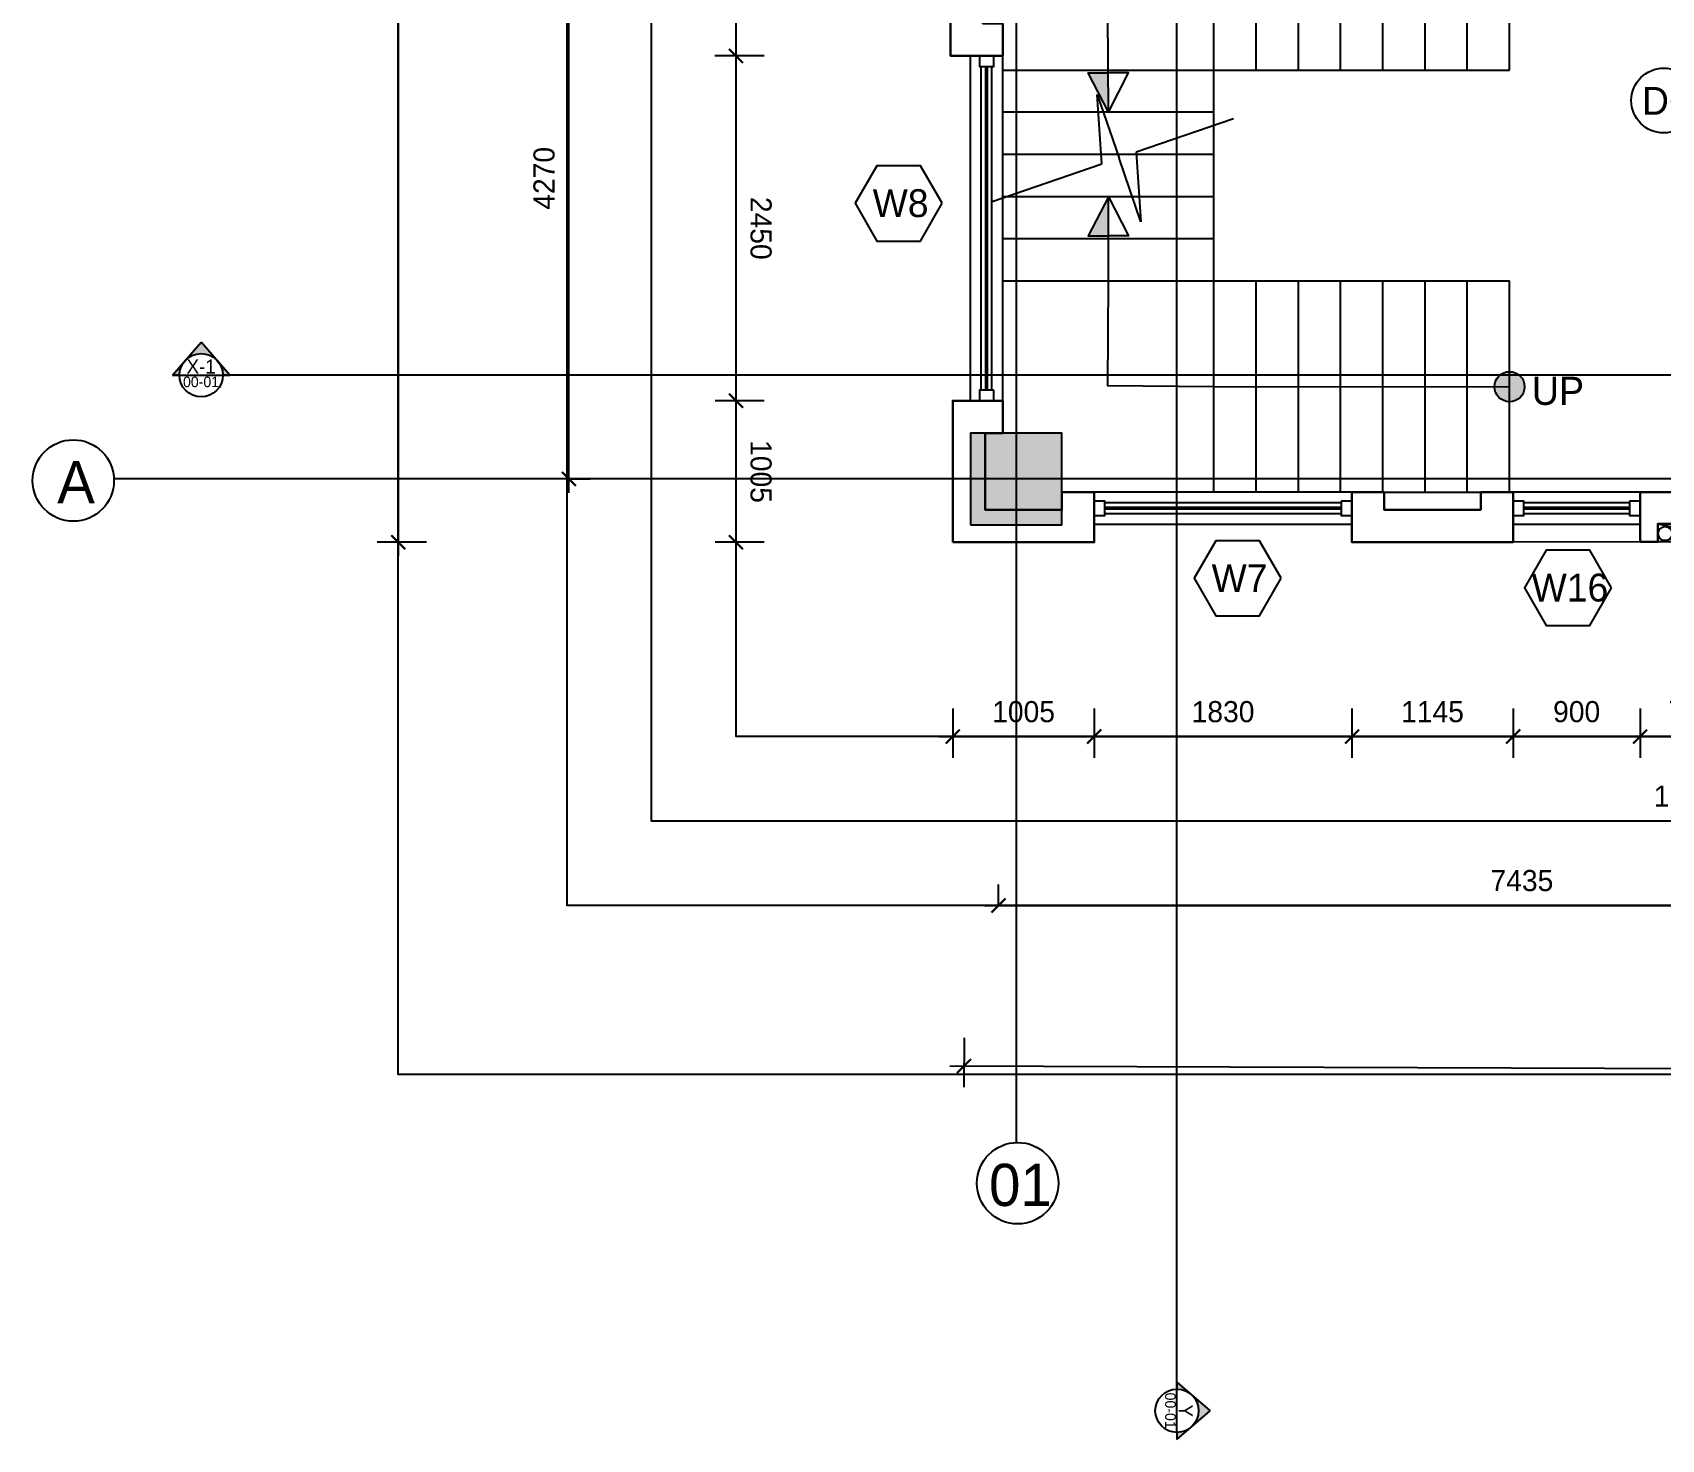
# Model space of a CAD drawing. Header units: millimetres. Extents: x 173236 to 801264, y -94969 to 615039.
# Drawn here: x 629352 to 640923, y 86550 to 96545 of the extents above; entities that cross this region are included whole.
import ezdxf
from ezdxf.enums import TextEntityAlignment as Align

# ---------------------------------------------------------------- set-up
doc = ezdxf.new("R2010")
doc.units = ezdxf.units.MM
doc.header["$MEASUREMENT"] = 0
doc.header["$PDMODE"] = 2
doc.layers.add('00-Def-points', color=7, linetype='Continuous', plot=False)
for name, color, linetype in [('VOX-A-ANNO-DIMS', 160, 'Continuous'), ('VOX-A-ANNO-DRTAG', 183, 'Continuous'), ('VOX-A-ANNO-GRID', 253, 'Continuous'), ('VOX-A-ANNO-GRID-LINE', 254, 'Continuous'), ('VOX-A-ANNO-SECT', 200, 'Continuous'), ('VOX-A-ANNO-SECT-LINE', 201, 'Continuous'), ('VOX-A-ANNO-SYMB', 33, 'Continuous'), ('VOX-A-ANNO-TEXT', 30, 'Continuous'), ('VOX-A-ANNO-WNTAG', 183, 'Continuous'), ('VOX-A-COLUMN-SECT', 210, 'Continuous'), ('VOX-A-FLOOR-HIDD', 9, 'Continuous'), ('VOX-A-FLOOR-LINE', 253, 'Continuous'), ('VOX-A-FURN-LAYOUT', 93, 'Continuous'), ('VOX-A-STAIRS-STEPS', 140, 'Continuous'), ('VOX-A-WINDOW', 2, 'Continuous'), ('VOX-A-WINDOW-SILL', 55, 'Continuous'), ('VOX-P- PIPE-SOIL', 54, 'Continuous')]:
    doc.layers.add(name, color=color, linetype=linetype)
doc.layers.add('VOX-A-WALL-SECT', color=1, linetype='Continuous', lineweight=30)
doc.styles.add('1.5 mm Rotis Annotative', font='', dxfattribs={"height": 1.5})
doc.styles.add('2 mm Rotis Annotative', font='', dxfattribs={"height": 2})
doc.styles.get('1.5 mm Rotis Annotative').set_extended_font_data('Rotis Sans Serif')
doc.styles.get('2 mm Rotis Annotative').set_extended_font_data('Rotis Sans Serif')
doc.dimstyles.new('1.5 mm Rotis Annotative', dxfattribs={"dimtxt": 1.5, "dimasz": 1, "dimexe": 1.5, "dimexo": 0, "dimgap": 1, "dimtad": 1, "dimdec": 0, "dimrnd": 5, "dimzin": 0, "dimdsep": 46, "dimtxsty": '1.5 mm Rotis Annotative', "dimblk": 'ARCHTICK', "dimcen": 0.09, "dimdle": 1, "dimadec": 0, "dimazin": 0, "dimtfac": 1, "dimtdec": 0, "dimtofl": 0, "dimtmove": 1, "dimatfit": 3, "dimfxl": 2, "dimfxlon": 1, "dimtolj": 1, "dimtzin": 0, "dimarcsym": 0})

# ---------------------------------------------------------------- blocks, each defined once
blk = doc.blocks.new('VOX-A-GRID-TAG')
at = {"layer": 'VOX-A-ANNO-GRID'}
blk.add_circle((0, 0), 1.447, dxfattribs=at)
at = {"layer": 'VOX-A-ANNO-GRID', "style": '1.5 mm Rotis Annotative'}
blk.add_attdef('O1', text='', height=1.5, dxfattribs=at).set_placement((0.097, -0.81), align=Align.CENTER)
blk = doc.blocks.new('column')
at = {"layer": 'VOX-A-COLUMN-SECT'}
h = blk.add_hatch(color=256, dxfattribs=at)
h.dxf.hatch_style = 1
h.paths.add_polyline_path([(705500, 161109), (706150, 161109), (706150, 161759), (705500, 161759)])
blk.add_lwpolyline([(705500, 161109), (706150, 161109), (706150, 161759), (705500, 161759)], close=True, dxfattribs=at)
blk = doc.blocks.new('dd')
at = {"layer": 'VOX-A-ANNO-GRID-LINE', "transparency": 33554610}
for p, q in [((704415, 167520), (704415, 143591)), ((725747, 148306), (698006, 148306))]:
    blk.add_line(p, q, dxfattribs=at)
at = {"xscale": 199.8152530431017, "yscale": 199.8152530431017, "zscale": 199.8152530431017}
for p, values in [((697717, 148294), {'O1': 'A'}), ((704426, 143302), {'O1': '01'})]:
    blk.add_blockref('VOX-A-GRID-TAG', p, dxfattribs=at).add_auto_attribs(values)
at = {"layer": 'VOX-A-COLUMN-SECT'}
blk.add_blockref('column', (-1410, -13129), dxfattribs=at)
blk = doc.blocks.new('VOX-A-DOOR-TAG')
at = {"layer": 'VOX-A-ANNO-DRTAG'}
blk.add_circle((0, 0), 2.3, dxfattribs=at)
at = {"style": '2 mm Rotis Annotative', "flags": 1}
blk.add_attdef('DOORDIMENSION', (-9.7, -3.02), '', height=1.98, dxfattribs=at)
at = {"layer": 'VOX-A-ANNO-DRTAG', "style": '2 mm Rotis Annotative'}
blk.add_attdef('D1', text='', height=1.98, dxfattribs=at).set_placement((0.15, -0.02), align=Align.MIDDLE)
blk = doc.blocks.new('VOX-A-WINDOW-TAG')
at = {"layer": 'VOX-A-ANNO-WNTAG'}
blk.add_lwpolyline([(3.11, -0.01), (1.57, 2.66), (-1.52, 2.66), (-3.06, -0.01), (-1.52, -2.69), (1.57, -2.69)], close=True, dxfattribs=at)
at = {"style": '2 mm Rotis Annotative', "flags": 1}
blk.add_attdef('WINDOWDIMENSION', text='', height=1.98, dxfattribs=at).set_placement((0.45, -3.05), align=Align.MIDDLE_CENTER)
at = {"layer": 'VOX-A-ANNO-WNTAG', "style": '2 mm Rotis Annotative'}
blk.add_attdef('W1', text='', height=1.98, dxfattribs=at).set_placement((0.16, 0), align=Align.MIDDLE)
blk = doc.blocks.new('DOOR & WINDOW')
at = {"xscale": 100, "yscale": 100, "zscale": 100}
for name, p, values in [('VOX-A-DOOR-TAG', (755879, 143137), {'D1': 'D6'}), ('VOX-A-WINDOW-TAG', (750442, 142408), {'W1': 'W8'}), ('VOX-A-WINDOW-TAG', (752850, 139744), {'W1': 'W7'}), ('VOX-A-WINDOW-TAG', (755197, 139677), {'W1': 'W16'})]:
    blk.add_blockref(name, p, dxfattribs=at).add_auto_attribs(values)
blk = doc.blocks.new('*U358')
at = {"layer": 'VOX-A-WINDOW'}
for p, q in [((3, 1.5), (92.9, 1.5)), ((3, 0.25), (92.9, 0.25)), ((3, -0.25), (92.9, -0.25)), ((3, -1.5), (92.9, -1.5))]:
    blk.add_line(p, q, dxfattribs=at)
for points in [[(3, 2), (3, -2), (0, -2), (0, 2)], [(95.9, 2), (95.9, -2), (92.9, -2), (92.9, 2)]]:
    blk.add_lwpolyline(points, close=True, dxfattribs=at)
at = {"layer": 'VOX-A-WINDOW-SILL'}
for p, q in [((0, 4.5), (95.9, 4.5)), ((0, -4.5), (95.9, -4.5))]:
    blk.add_line(p, q, dxfattribs=at)
blk = doc.blocks.new('*U41')
at = {"layer": 'VOX-A-ANNO-SYMB'}
for p, q in [((0, 1401), (0, 668)), ((0, 668), (478, 540)), ((0, 412), (-478, 540)), ((-478, 540), (0, 540)), ((478, 540), (0, 540)), ((0, -412), (0, 412))]:
    blk.add_line(p, q, dxfattribs=at)
blk = doc.blocks.new('ghkj')
at = {"layer": 'VOX-A-ANNO-SYMB'}
h = blk.add_hatch(color=256, dxfattribs=at)
h.dxf.hatch_style = 1
h.paths.add_polyline_path([(785371, -37542, 0.414214), (785478, -37648, 0.007507), (785481, -37648), (785481, -37542)])
h.paths.add_polyline_path([(785481, -37542), (785481, -37648, 0.405446), (785584, -37542)])
h.paths.add_polyline_path([(785478, -37435, 0.414214), (785371, -37542), (785481, -37542), (785584, -37542, 0.414214)])
h = blk.add_hatch(color=256, dxfattribs=at)
h.dxf.hatch_style = 1
h.paths.add_polyline_path([(788371, -37542, 0.414214), (788478, -37648, 0.007507), (788481, -37648), (788481, -37542)])
h.paths.add_polyline_path([(788481, -37542), (788481, -37648, 0.405446), (788584, -37542)])
h.paths.add_polyline_path([(788478, -37435, 0.414214), (788371, -37542), (788481, -37542), (788584, -37542, 0.414214)])
h = blk.add_hatch(color=256, dxfattribs=at)
h.dxf.hatch_style = 1
h.paths.add_polyline_path([(786248, -40392), (786528, -40392), (786248, -40535)])
h = blk.add_hatch(color=256, dxfattribs=at)
h.dxf.hatch_style = 1
h.paths.add_polyline_path([(787407, -40392), (787128, -40392), (787407, -40535)])
for points in [[(786528, -40392), (786528, -40392), (785471, -40398), (785478, -39492), (785478, -37542)], [(788481, -37542), (788478, -39642), (788472, -40395), (787728, -40392), (787128, -40392)], [(786528, -40392), (786248, -40248), (786248, -40392)], [(787128, -40392), (787407, -40248), (787407, -40392)], [(786528, -40392), (786248, -40535), (786248, -40392)], [(787128, -40392), (787407, -40535), (787407, -40392)]]:
    blk.add_lwpolyline(points, dxfattribs=at)
for centre in [(785478, -37542), (788478, -37542)]:
    blk.add_circle(centre, 107, dxfattribs=at)
at = {"layer": 'VOX-A-STAIRS-STEPS'}
for p, q in [((786228, -37542), (784732, -37542)), ((786228, -37842), (784730, -37842)), ((789228, -37842), (787728, -37842)), ((786228, -38142), (784729, -38142)), ((789228, -38142), (787728, -38142)), ((786228, -38442), (784728, -38442)), ((789228, -38442), (787728, -38442)), ((786228, -38742), (784728, -38742)), ((789228, -38742), (787728, -38742)), ((786228, -39042), (784728, -39042)), ((789228, -39042), (787728, -39042)), ((786228, -39342), (784728, -39342)), ((789228, -39342), (787728, -39342)), ((789228, -39642), (784728, -39642)), ((786528, -39642), (786528, -41142)), ((786828, -39642), (786828, -41142)), ((787128, -39642), (787128, -41142)), ((787428, -39642), (787428, -41142)), ((787728, -39642), (787728, -41142))]:
    blk.add_line(p, q, dxfattribs=at)
for points in [[(786228, -41142), (786228, -37542)], [(789228, -37542), (787728, -37542), (787728, -41142)]]:
    blk.add_lwpolyline(points, dxfattribs=at)
at = {"rotation": 18.96492969169632}
blk.add_blockref('*U41', (787029, -40827), dxfattribs=at)
at = {"layer": 'VOX-A-ANNO-TEXT', "char_height": 200, "width": 8361.37, "attachment_point": 1, "rotation": 90, "style": '2 mm Rotis Annotative'}
for s, insert in [('DN', (785426, -37375)), ('UP', (788407, -37384))]:
    blk.add_mtext(s, dxfattribs=dict(at, insert=insert))
blk = doc.blocks.new('*U363')
at = {"layer": 'VOX-A-WINDOW'}
for p, q in [((3, 1.5), (69.05, 1.5)), ((3, 0.25), (69.05, 0.25)), ((3, -0.25), (69.05, -0.25)), ((3, -1.5), (69.05, -1.5))]:
    blk.add_line(p, q, dxfattribs=at)
for points in [[(3, 2), (3, -2), (0, -2), (0, 2)], [(72.05, 2), (72.05, -2), (69.05, -2), (69.05, 2)]]:
    blk.add_lwpolyline(points, close=True, dxfattribs=at)
at = {"layer": 'VOX-A-WINDOW-SILL'}
for p, q in [((0, 4.5), (72.05, 4.5)), ((0, -4.5), (72.05, -4.5))]:
    blk.add_line(p, q, dxfattribs=at)
blk = doc.blocks.new('*U362')
at = {"layer": 'VOX-A-WINDOW'}
for p, q in [((3, 1.5), (32.53, 1.5)), ((3, 0.25), (32.53, 0.25)), ((3, -0.25), (32.53, -0.25)), ((3, -1.5), (32.53, -1.5))]:
    blk.add_line(p, q, dxfattribs=at)
for points in [[(3, 2), (3, -2), (0, -2), (0, 2)], [(35.53, 2), (35.53, -2), (32.53, -2), (32.53, 2)]]:
    blk.add_lwpolyline(points, close=True, dxfattribs=at)
at = {"layer": 'VOX-A-WINDOW-SILL'}
for p, q in [((0, 4.5), (35.53, 4.5)), ((0, -4.5), (35.53, -4.5))]:
    blk.add_line(p, q, dxfattribs=at)
blk = doc.blocks.new('TYPICAL FLOOR PLAN')
at = {"layer": 'VOX-A-FLOOR-HIDD'}
for p, q in [((986663, 112308), (987276, 112179)), ((987276, 112308), (986663, 112179))]:
    blk.add_line(p, q, dxfattribs=at)
at = {"layer": 'VOX-A-FLOOR-LINE'}
blk.add_lwpolyline([(990590, 124212), (998959, 121312), (995729, 112053), (994817, 112054), (994817, 112178), (985635, 112180)], dxfattribs=at)
at = {"layer": 'VOX-A-FURN-LAYOUT'}
blk.add_line((984720, 112533), (985405, 112533), dxfattribs=at)
at = {"layer": 'VOX-A-WALL-SECT'}
for p, q in [((981655, 112303), (981655, 112303)), ((984695, 112178), (984695, 112178))]:
    blk.add_line(p, q, dxfattribs=at)
for points in [[(982010, 115864), (981868, 115864), (981868, 116588), (981638, 116588), (981638, 115634), (982010, 115634)], [(985405, 112408), (985405, 112533), (985635, 112533), (985635, 112178), (984490, 112178), (984490, 112533), (984720, 112533), (984720, 112408)]]:
    blk.add_lwpolyline(points, close=True, dxfattribs=at)
for points in [[(988234, 112303), (987402, 112303), (987402, 112180), (987276, 112180), (987276, 112308), (986663, 112308), (986663, 112180), (986538, 112180), (986538, 112534), (987180, 112534), (987180, 114702), (987305, 114702), (987305, 112533), (988234, 112533), (988234, 112303)], [(981655, 112178), (982660, 112178), (982660, 112533), (982430, 112533), (982430, 112408), (981885, 112408), (981885, 112953), (982010, 112953), (982010, 113183), (981655, 113183), (981655, 112178)]]:
    blk.add_lwpolyline(points, dxfattribs=at)
at = {"layer": 'VOX-P- PIPE-SOIL', "ltscale": 0.005}
blk.add_circle((986716, 112240), 50, dxfattribs=at)
at = {"layer": 'VOX-A-ANNO-DIMS'}
for name, p, xscale, yscale, zscale, rotation in [('*U358', (981895, 113183), -25.55555555553446, 25.55555555553446, 25.55555555553446, 270), ('*U363', (984490, 112419), -25.4, 25.4, 25.4, 359.9999999999994), ('*U362', (986538, 112419), -25.4, 25.4, 25.4, 359.9999999999994)]:
    blk.add_blockref(name, p, dxfattribs=dict(at, xscale=xscale, yscale=yscale, zscale=zscale, rotation=rotation))
at = {"layer": 'VOX-A-WALL-SECT', "rotation": 270}
blk.add_blockref('ghkj', (1023152, 901761), dxfattribs=at)
blk = doc.blocks.new('_ArchTick')
at = {"color": 0, "linetype": 'ByBlock', "const_width": 0.15}
blk.add_lwpolyline([(-0.5, -0.5), (0.5, 0.5)], dxfattribs=at)
blk = doc.blocks.new('*D478')
at = {"layer": 'Defpoints', "color": 0, "transparency": 16777216}
for p in [(636339, 157065), (643775, 157065), (643775, 157065)]:
    blk.add_point(p, dxfattribs=at)
at = {"layer": 'VOX-A-ANNO-DIMS', "color": 0, "lineweight": -2, "transparency": 16777216}
for p, q in [((636339, 157065), (636339, 157215)), ((643775, 157065), (643775, 157215)), ((636239, 157065), (643875, 157065))]:
    blk.add_line(p, q, dxfattribs=at)
at = {"layer": 'VOX-A-ANNO-DIMS', "color": 0, "lineweight": -2, "transparency": 16777216, "xscale": 100, "yscale": 100, "zscale": 100, "rotation": 180}
blk.add_blockref('_ArchTick', (636339, 157065), dxfattribs=at)
at = {"layer": 'VOX-A-ANNO-DIMS', "color": 0, "lineweight": -2, "transparency": 16777216, "xscale": 100, "yscale": 100, "zscale": 100}
blk.add_blockref('_ArchTick', (643775, 157065), dxfattribs=at)
at = {"layer": 'VOX-A-ANNO-DIMS', "color": 0, "transparency": 16777216, "insert": (640057, 157241), "char_height": 150, "attachment_point": 5, "style": '1.5 mm Rotis Annotative'}
blk.add_mtext('\\A1;7435', dxfattribs=at)
blk = doc.blocks.new('*D482')
at = {"layer": 'Defpoints', "color": 0, "transparency": 16777216}
for p in [(633287, 164366), (633287, 164366), (633287, 160096)]:
    blk.add_point(p, dxfattribs=at)
at = {"layer": 'VOX-A-ANNO-DIMS', "color": 0, "lineweight": -2, "transparency": 16777216}
for p, q in [((633287, 159996), (633287, 164466)), ((633287, 164366), (633437, 164366)), ((633287, 160096), (633437, 160096))]:
    blk.add_line(p, q, dxfattribs=at)
at = {"layer": 'VOX-A-ANNO-DIMS', "color": 0, "lineweight": -2, "transparency": 16777216, "xscale": 100, "yscale": 100, "zscale": 100}
for p, rotation in [((633287, 164366), 90), ((633287, 160096), 270)]:
    blk.add_blockref('_ArchTick', p, dxfattribs=dict(at, rotation=rotation))
at = {"layer": 'VOX-A-ANNO-DIMS', "color": 0, "transparency": 16777216, "insert": (633111, 162231), "char_height": 150, "attachment_point": 5, "rotation": 90, "style": '1.5 mm Rotis Annotative'}
blk.add_mtext('\\A1;4270', dxfattribs=at)
blk = doc.blocks.new('*D439')
at = {"layer": 'Defpoints', "color": 0, "transparency": 16777216}
for p in [(636139, 168761), (653158, 168701), (636094, 155924)]:
    blk.add_point(p, dxfattribs=at)
at = {"layer": 'VOX-A-ANNO-DIMS', "color": 0, "lineweight": -2, "transparency": 16777216}
for p, q in [((636095, 156124), (636093, 155774)), ((653114, 156064), (653113, 155714)), ((653213, 155863), (635994, 155924))]:
    blk.add_line(p, q, dxfattribs=at)
at = {"layer": 'VOX-A-ANNO-DIMS', "color": 0, "lineweight": -2, "transparency": 16777216, "xscale": 100, "yscale": 100, "zscale": 100}
for p, rotation in [((636094, 155924), 179.7983003632781), ((653113, 155864), 359.7983003632781)]:
    blk.add_blockref('_ArchTick', p, dxfattribs=dict(at, rotation=rotation))
at = {"layer": 'VOX-A-ANNO-DIMS', "color": 0, "transparency": 16777216, "insert": (644604, 156070), "char_height": 150, "attachment_point": 5, "rotation": 359.7983, "style": '1.5 mm Rotis Annotative'}
blk.add_mtext('\\A1;17020', dxfattribs=at)
blk = doc.blocks.new('*D440')
at = {"layer": 'Defpoints', "color": 0, "transparency": 16777216}
for p in [(634901, 174014), (632075, 159646), (634901, 159646)]:
    blk.add_point(p, dxfattribs=at)
at = {"layer": 'VOX-A-ANNO-DIMS', "color": 0, "lineweight": -2, "transparency": 16777216}
for p, q in [((632075, 174114), (632075, 159546)), ((632275, 174014), (631925, 174014)), ((632275, 159646), (631925, 159646))]:
    blk.add_line(p, q, dxfattribs=at)
at = {"layer": 'VOX-A-ANNO-DIMS', "color": 0, "lineweight": -2, "transparency": 16777216, "xscale": 100, "yscale": 100, "zscale": 100}
for p, rotation in [((632075, 174014), 90), ((632075, 159646), 270)]:
    blk.add_blockref('_ArchTick', p, dxfattribs=dict(at, rotation=rotation))
at = {"layer": 'VOX-A-ANNO-DIMS', "color": 0, "transparency": 16777216, "insert": (631898, 166830), "char_height": 150, "attachment_point": 5, "rotation": 90, "style": '1.5 mm Rotis Annotative'}
blk.add_mtext('\\A1;14370', dxfattribs=at)
blk = doc.blocks.new('*D441')
at = {"layer": 'Defpoints', "color": 0, "transparency": 16777216}
for p in [(634474, 160651), (636014, 160651), (636014, 159646)]:
    blk.add_point(p, dxfattribs=at)
at = {"layer": 'VOX-A-ANNO-DIMS', "color": 0, "lineweight": -2, "transparency": 16777216}
for p, q in [((634474, 159546), (634474, 160751)), ((634675, 160651), (634325, 160651)), ((634675, 159646), (634325, 159646))]:
    blk.add_line(p, q, dxfattribs=at)
at = {"layer": 'VOX-A-ANNO-DIMS', "color": 0, "lineweight": -2, "transparency": 16777216, "xscale": 100, "yscale": 100, "zscale": 100}
for p, rotation in [((634474, 160651), 90.00050848932989), ((634474, 159646), 270.0005084893299)]:
    blk.add_blockref('_ArchTick', p, dxfattribs=dict(at, rotation=rotation))
at = {"layer": 'VOX-A-ANNO-DIMS', "color": 0, "transparency": 16777216, "insert": (634651, 160148), "char_height": 150, "attachment_point": 5, "rotation": 270.0005, "style": '1.5 mm Rotis Annotative'}
blk.add_mtext('\\A1;1005', dxfattribs=at)
blk = doc.blocks.new('*D442')
at = {"layer": 'Defpoints', "color": 0, "transparency": 16777216}
for p in [(634474, 163101), (635997, 163101), (636014, 160651)]:
    blk.add_point(p, dxfattribs=at)
at = {"layer": 'VOX-A-ANNO-DIMS', "color": 0, "lineweight": -2, "transparency": 16777216}
for p, q in [((634475, 160551), (634474, 163201)), ((634674, 163101), (634324, 163101)), ((634675, 160651), (634325, 160651))]:
    blk.add_line(p, q, dxfattribs=at)
at = {"layer": 'VOX-A-ANNO-DIMS', "color": 0, "lineweight": -2, "transparency": 16777216, "xscale": 100, "yscale": 100, "zscale": 100}
for p, rotation in [((634474, 163101), 90.00050848932989), ((634475, 160651), 270.0005084893299)]:
    blk.add_blockref('_ArchTick', p, dxfattribs=dict(at, rotation=rotation))
at = {"layer": 'VOX-A-ANNO-DIMS', "color": 0, "transparency": 16777216, "insert": (634651, 161876), "char_height": 150, "attachment_point": 5, "rotation": 270.0005, "style": '1.5 mm Rotis Annotative'}
blk.add_mtext('\\A1;2450', dxfattribs=at)
blk = doc.blocks.new('*D443')
at = {"layer": 'Defpoints', "color": 0, "transparency": 16777216}
for p in [(634474, 164056), (635997, 164056), (635997, 163101)]:
    blk.add_point(p, dxfattribs=at)
at = {"layer": 'VOX-A-ANNO-DIMS', "color": 0, "lineweight": -2, "transparency": 16777216}
for p, q in [((634474, 163001), (634474, 164156)), ((634674, 164056), (634324, 164056)), ((634674, 163101), (634324, 163101))]:
    blk.add_line(p, q, dxfattribs=at)
at = {"layer": 'VOX-A-ANNO-DIMS', "color": 0, "lineweight": -2, "transparency": 16777216, "xscale": 100, "yscale": 100, "zscale": 100}
for p, rotation in [((634474, 164056), 90.00050848932989), ((634474, 163101), 270.0005084893299)]:
    blk.add_blockref('_ArchTick', p, dxfattribs=dict(at, rotation=rotation))
at = {"layer": 'VOX-A-ANNO-DIMS', "color": 0, "transparency": 16777216, "insert": (634651, 163579), "char_height": 150, "attachment_point": 5, "rotation": 270.0005, "style": '1.5 mm Rotis Annotative'}
blk.add_mtext('\\A1;955', dxfattribs=at)
blk = doc.blocks.new('*D452')
at = {"layer": 'Defpoints', "color": 0, "transparency": 16777216}
for p in [(636014, 159646), (637019, 159646), (637019, 158265)]:
    blk.add_point(p, dxfattribs=at)
at = {"layer": 'VOX-A-ANNO-DIMS', "color": 0, "lineweight": -2, "transparency": 16777216}
for p, q in [((636014, 158465), (636014, 158115)), ((637019, 158465), (637019, 158115)), ((635914, 158265), (637119, 158265))]:
    blk.add_line(p, q, dxfattribs=at)
at = {"layer": 'VOX-A-ANNO-DIMS', "color": 0, "lineweight": -2, "transparency": 16777216, "xscale": 100, "yscale": 100, "zscale": 100, "rotation": 180}
blk.add_blockref('_ArchTick', (636014, 158265), dxfattribs=at)
at = {"layer": 'VOX-A-ANNO-DIMS', "color": 0, "lineweight": -2, "transparency": 16777216, "xscale": 100, "yscale": 100, "zscale": 100}
blk.add_blockref('_ArchTick', (637019, 158265), dxfattribs=at)
at = {"layer": 'VOX-A-ANNO-DIMS', "color": 0, "transparency": 16777216, "insert": (636517, 158441), "char_height": 150, "attachment_point": 5, "style": '1.5 mm Rotis Annotative'}
blk.add_mtext('\\A1;1005', dxfattribs=at)
blk = doc.blocks.new('*D453')
at = {"layer": 'Defpoints', "color": 0, "transparency": 16777216}
for p in [(638850, 319291), (637019, 159646), (638850, 158265)]:
    blk.add_point(p, dxfattribs=at)
at = {"layer": 'VOX-A-ANNO-DIMS', "color": 0, "lineweight": -2, "transparency": 16777216}
for p, q in [((637019, 158465), (637019, 158115)), ((638850, 158465), (638850, 158115)), ((636919, 158265), (638950, 158265))]:
    blk.add_line(p, q, dxfattribs=at)
at = {"layer": 'VOX-A-ANNO-DIMS', "color": 0, "lineweight": -2, "transparency": 16777216, "xscale": 100, "yscale": 100, "zscale": 100, "rotation": 180}
blk.add_blockref('_ArchTick', (637019, 158265), dxfattribs=at)
at = {"layer": 'VOX-A-ANNO-DIMS', "color": 0, "lineweight": -2, "transparency": 16777216, "xscale": 100, "yscale": 100, "zscale": 100}
blk.add_blockref('_ArchTick', (638850, 158265), dxfattribs=at)
at = {"layer": 'VOX-A-ANNO-DIMS', "color": 0, "transparency": 16777216, "insert": (637934, 158441), "char_height": 150, "attachment_point": 5, "style": '1.5 mm Rotis Annotative'}
blk.add_mtext('\\A1;1830', dxfattribs=at)
blk = doc.blocks.new('*D454')
at = {"layer": 'Defpoints', "color": 0, "transparency": 16777216}
for p in [(638850, 159646), (639995, 159646), (639995, 158265)]:
    blk.add_point(p, dxfattribs=at)
at = {"layer": 'VOX-A-ANNO-DIMS', "color": 0, "lineweight": -2, "transparency": 16777216}
for p, q in [((638850, 158465), (638850, 158115)), ((639995, 158465), (639995, 158115)), ((638750, 158265), (640095, 158265))]:
    blk.add_line(p, q, dxfattribs=at)
at = {"layer": 'VOX-A-ANNO-DIMS', "color": 0, "lineweight": -2, "transparency": 16777216, "xscale": 100, "yscale": 100, "zscale": 100, "rotation": 180}
blk.add_blockref('_ArchTick', (638850, 158265), dxfattribs=at)
at = {"layer": 'VOX-A-ANNO-DIMS', "color": 0, "lineweight": -2, "transparency": 16777216, "xscale": 100, "yscale": 100, "zscale": 100}
blk.add_blockref('_ArchTick', (639995, 158265), dxfattribs=at)
at = {"layer": 'VOX-A-ANNO-DIMS', "color": 0, "transparency": 16777216, "insert": (639422, 158441), "char_height": 150, "attachment_point": 5, "style": '1.5 mm Rotis Annotative'}
blk.add_mtext('\\A1;1145', dxfattribs=at)
blk = doc.blocks.new('*D455')
at = {"layer": 'Defpoints', "color": 0, "transparency": 16777216}
for p in [(639995, 159646), (640897, 159647), (640897, 158265)]:
    blk.add_point(p, dxfattribs=at)
at = {"layer": 'VOX-A-ANNO-DIMS', "color": 0, "lineweight": -2, "transparency": 16777216}
for p, q in [((639995, 158465), (639995, 158115)), ((640897, 158465), (640897, 158115)), ((639895, 158265), (640997, 158265))]:
    blk.add_line(p, q, dxfattribs=at)
at = {"layer": 'VOX-A-ANNO-DIMS', "color": 0, "lineweight": -2, "transparency": 16777216, "xscale": 100, "yscale": 100, "zscale": 100, "rotation": 180}
blk.add_blockref('_ArchTick', (639995, 158265), dxfattribs=at)
at = {"layer": 'VOX-A-ANNO-DIMS', "color": 0, "lineweight": -2, "transparency": 16777216, "xscale": 100, "yscale": 100, "zscale": 100}
blk.add_blockref('_ArchTick', (640897, 158265), dxfattribs=at)
at = {"layer": 'VOX-A-ANNO-DIMS', "color": 0, "transparency": 16777216, "insert": (640446, 158441), "char_height": 150, "attachment_point": 5, "style": '1.5 mm Rotis Annotative'}
blk.add_mtext('\\A1;900', dxfattribs=at)
blk = doc.blocks.new('*D456')
at = {"layer": 'Defpoints', "color": 0, "transparency": 16777216}
for p in [(640897, 159647), (641635, 159647), (641635, 158265)]:
    blk.add_point(p, dxfattribs=at)
at = {"layer": 'VOX-A-ANNO-DIMS', "color": 0, "lineweight": -2, "transparency": 16777216}
for p, q in [((640897, 158465), (640897, 158115)), ((641635, 158465), (641635, 158115)), ((640797, 158265), (641735, 158265))]:
    blk.add_line(p, q, dxfattribs=at)
at = {"layer": 'VOX-A-ANNO-DIMS', "color": 0, "lineweight": -2, "transparency": 16777216, "xscale": 100, "yscale": 100, "zscale": 100, "rotation": 180}
blk.add_blockref('_ArchTick', (640897, 158265), dxfattribs=at)
at = {"layer": 'VOX-A-ANNO-DIMS', "color": 0, "lineweight": -2, "transparency": 16777216, "xscale": 100, "yscale": 100, "zscale": 100}
blk.add_blockref('_ArchTick', (641635, 158265), dxfattribs=at)
at = {"layer": 'VOX-A-ANNO-DIMS', "color": 0, "transparency": 16777216, "insert": (641266, 158441), "char_height": 150, "attachment_point": 5, "style": '1.5 mm Rotis Annotative'}
blk.add_mtext('\\A1;740', dxfattribs=at)
blk = doc.blocks.new('*D457')
at = {"layer": 'Defpoints', "color": 0, "transparency": 16777216}
for p in [(641635, 159647), (641761, 159647), (641761, 158265)]:
    blk.add_point(p, dxfattribs=at)
at = {"layer": 'VOX-A-ANNO-DIMS', "color": 0, "lineweight": -2, "transparency": 16777216}
for p, q in [((641635, 158465), (641635, 158115)), ((641761, 158465), (641761, 158115)), ((641698, 158265), (641406, 157665)), ((641635, 158265), (641535, 158265)), ((641635, 158265), (641761, 158265)), ((641761, 158265), (641861, 158265)), ((641406, 157665), (640916, 157665))]:
    blk.add_line(p, q, dxfattribs=at)
at = {"layer": 'VOX-A-ANNO-DIMS', "color": 0, "lineweight": -2, "transparency": 16777216, "xscale": 100, "yscale": 100, "zscale": 100}
blk.add_blockref('_ArchTick', (641635, 158265), dxfattribs=at)
at = {"layer": 'VOX-A-ANNO-DIMS', "color": 0, "lineweight": -2, "transparency": 16777216, "xscale": 100, "yscale": 100, "zscale": 100, "rotation": 180}
blk.add_blockref('_ArchTick', (641761, 158265), dxfattribs=at)
at = {"layer": 'VOX-A-ANNO-DIMS', "color": 0, "transparency": 16777216, "insert": (641161, 157841), "char_height": 150, "attachment_point": 5, "style": '1.5 mm Rotis Annotative'}
blk.add_mtext('\\A1;125', dxfattribs=at)
blk = doc.blocks.new('SECTION LINE')
at = {"layer": 'VOX-A-ANNO-SECT'}
h = blk.add_hatch(color=256, dxfattribs=at)
h.dxf.hatch_style = 1
h.paths.add_polyline_path([(123707, 22515, -0.174767), (123743, 22417), (123793, 22417)])
h.paths.add_polyline_path([(123589, 22651), (123474, 22518, -0.446281), (123703, 22520)])
h.paths.add_polyline_path([(123472, 22516), (123385, 22417), (123435, 22417, -0.178515)])
for p, q in [((123385, 22417), (123589, 22651)), ((123793, 22417), (123589, 22651)), ((123385, 22417), (123793, 22417))]:
    blk.add_line(p, q, dxfattribs=at)
blk.add_circle((123589, 22417), 154, dxfattribs=at)
at = {"layer": 'VOX-A-ANNO-SECT-LINE'}
for p, q in [((123435, 22417), (123385, 22417)), ((151757, 22417), (123743, 22417))]:
    blk.add_line(p, q, dxfattribs=at)
at = {"layer": 'VOX-A-ANNO-SECT', "style": '2 mm Rotis Annotative'}
for p in [(123589, 22429), (151603, 22429)]:
    blk.add_attdef('00', text='', height=100, dxfattribs=at).set_placement(p, align=Align.CENTER)
at = {"layer": 'VOX-A-ANNO-SECT', "style": '1.5 mm Rotis Annotative'}
for p in [(123460, 22332), (151475, 22332)]:
    blk.add_attdef('00-01', p, '', height=75, dxfattribs=at)
blk = doc.blocks.new('DIM')
at = {"layer": '00-Def-points'}
for points in [[(632074.5, 177389.1), (657199.6, 177389.1), (657199.6, 155864.9), (632074.5, 155864.9)], [(633274.5, 176189.1), (655999.6, 176189.1), (655999.6, 157064.9), (633274.5, 157064.9)], [(633874.5, 175589.1), (655399.6, 175589.1), (655399.6, 157664.9), (633874.5, 157664.9)], [(634474.5, 174989.1), (654799.6, 174989.1), (654799.6, 158264.9), (634474.5, 158264.9)]]:
    blk.add_lwpolyline(points, close=True, dxfattribs=at)
at = {"layer": 'VOX-A-ANNO-DIMS'}
for base, p1, p2, angle, picture, middle in [((638849.5, 158264.9), (637019.3, 159645.6), (638849.5, 319291.3), 180, '*D453', (637934.4, 158441.1)), ((634474.5, 164055.6), (635997.2, 163101.4), (635996.6, 164055.6), 270.00051, '*D443', (634650.7, 163578.5)), ((634474.5, 163101.4), (636014.1, 160650.6), (635997.2, 163101.4), 270.00051, '*D442', (634650.7, 161876)), ((639994.5, 158264.9), (638849.5, 159645.7), (639994.5, 159645.8), 180, '*D454', (639422, 158441.1)), ((640896.9601, 158264.932), (639994.5086, 159645.7503), (640896.9601, 159646.8968), 180, '*D455', (640445.7343, 158441.1277)), ((641635.3, 158264.9), (640897, 159646.9), (641635.3, 159646.8), 180, '*D456', (641266.1, 158441.1))]:
    dim = blk.add_linear_dim(base=base, p1=p1, p2=p2, angle=angle, dimstyle='1.5 mm Rotis Annotative', dxfattribs=at)
    dim.commit()
    dim.dimension.update_dxf_attribs({"geometry": picture, "text_midpoint": middle})
for p1, p2, distance, picture, middle in [((634901, 174013.7), (634901, 159645.6), -2826.5, '*D440', (631898.3, 166829.7)), ((653158.4507, 168701.3773), (636139.1245, 168761.2911), 12837.7964, '*D439', (644604.2148, 156069.8119)), ((633287.2, 160095.6), (633287.2, 164366), 0, '*D482', (633111, 162230.8)), ((636014.1, 159645.6), (636014.1, 160650.6), 1539.6, '*D441', (634650.7, 160148.1)), ((636014.3, 159645.6), (637019.3, 159645.6), -1380.7, '*D452', (636516.8, 158441.1)), ((636339.3336, 157064.932), (643774.7696, 157064.932), 0, '*D478', (640057.0516, 157241.1277))]:
    dim = blk.add_aligned_dim(p1=p1, p2=p2, distance=distance, dimstyle='1.5 mm Rotis Annotative', dxfattribs=at)
    dim.commit()
    dim.dimension.update_dxf_attribs({"geometry": picture, "text_midpoint": middle})
dim = blk.add_linear_dim(base=(641760.7631, 158264.932), p1=(641635.3195, 159646.7828), p2=(641760.7631, 159646.8921), angle=180, dimstyle='1.5 mm Rotis Annotative', dxfattribs=at)
dim.commit()
dim.dimension.update_dxf_attribs({"geometry": '*D457', "text_midpoint": (641306.4671, 157664.932), "dimtype": 128})

msp = doc.modelspace()

# ---------------------------------------------------------------- hatches: boundary and pattern name
at = {"layer": 'VOX-A-ANNO-SECT'}
h = msp.add_hatch(color=256, dxfattribs=at)
h.dxf.hatch_style = 1
h.paths.add_polyline_path([(637580, 86635.7, -0.1747669), (637481.8, 86600.3), (637481.8, 86550.4)])
h.paths.add_polyline_path([(637716.4, 86754.2), (637583.7, 86869.5, -0.4462813), (637585.4, 86640.4)])
h.paths.add_polyline_path([(637581.7, 86871.2), (637481.8, 86958), (637481.8, 86908.1, -0.1785146)])

# ---------------------------------------------------------------- linework, layer by layer
for p, q in [((637481.8, 86958), (637481.8, 86908.1)), ((637481.8, 86958), (637716.4, 86754.2)), ((637481.8, 86550.4), (637716.4, 86754.2)), ((637481.8, 86600.3), (637481.8, 86550.4))]:
    msp.add_line(p, q, dxfattribs=at)
msp.add_circle((637481.8, 86754.2), 153.9, dxfattribs=at)

# ---------------------------------------------------------------- block references
at = {"layer": '00-Def-points'}
msp.add_blockref('DOOR & WINDOW', (-114939.7, -47074.6), dxfattribs=at)
at = {"layer": 'VOX-A-ANNO-GRID-LINE'}
msp.add_blockref('dd', (-68075.9, -54931.2), dxfattribs=at)

# ---------------------------------------------------------------- texts
at = {"layer": 'VOX-A-ANNO-SECT', "style": '1.5 mm Rotis Annotative'}
msp.add_attdef('00-01', (637397.7, 86883.1), '00-01', height=75, rotation=270, dxfattribs=at)
at = {"layer": 'VOX-A-ANNO-SECT', "style": '2 mm Rotis Annotative'}
msp.add_attdef('Y', text='X-1', height=100, rotation=270, dxfattribs=at).set_placement((637494.2, 86754.2), align=Align.CENTER)

# ---------------------------------------------------------------- next in the draw order: block references
msp.add_blockref('TYPICAL FLOOR PLAN', (-345765.8, -19253.9))

# ---------------------------------------------------------------- next in the draw order: linework, layer by layer
at = {"layer": 'VOX-A-ANNO-SECT-LINE'}
msp.add_line((637481.8, 86600.3), (637481.8, 112808.8), dxfattribs=at)

# ---------------------------------------------------------------- next in the draw order: block references
msp.add_blockref('DIM', (-125, -66721.2))
at = {"layer": '00-Def-points'}
ref = msp.add_blockref('SECTION LINE', (506960.5, 71693.8), dxfattribs=at)
ref.add_attrib('00', 'X-1', dxfattribs={"layer": 'VOX-A-ANNO-SECT', "height": 100, "style": '2 mm Rotis Annotative'}).set_placement((630549.4, 94122.7), align=Align.CENTER)
ref.add_attrib('00-01', '00-01', (630420.5, 94026.2), dxfattribs={"layer": 'VOX-A-ANNO-SECT', "height": 75, "style": '1.5 mm Rotis Annotative'})

doc.saveas('drawing.dxf')
